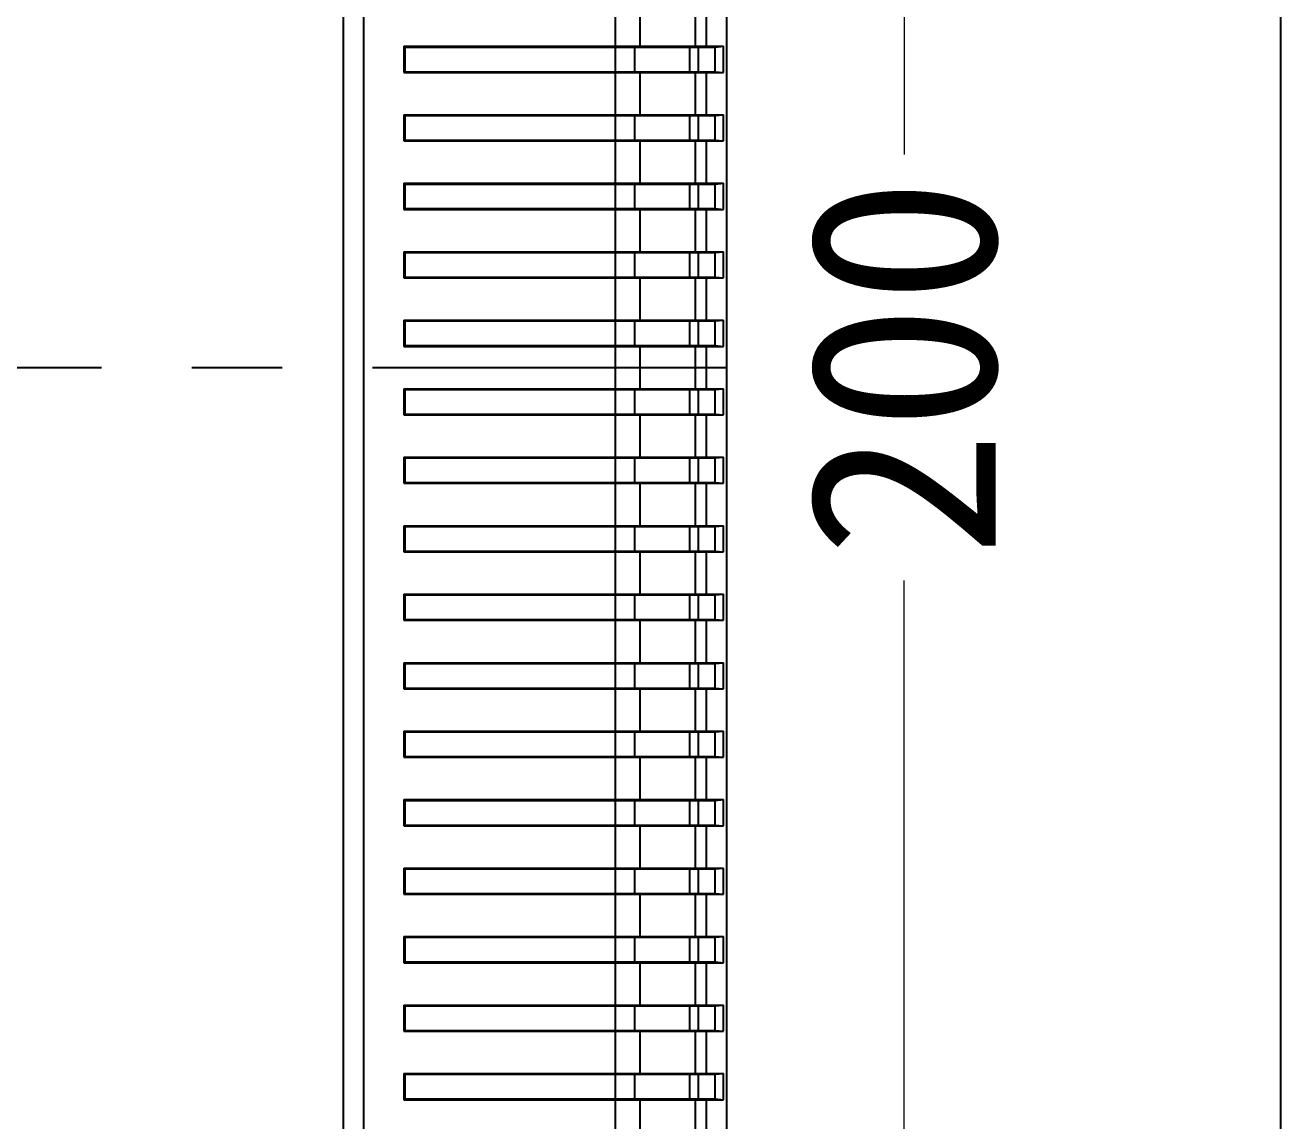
# Model space of a CAD drawing. Header units: millimetres. Extents: x 10368 to 13229, y -13270 to -11269.
# Drawn here: x 10983.7 to 11075.4, y -11515.5 to -11435.5 of the extents above; entities that cross this region are included whole.
import ezdxf

# ---------------------------------------------------------------- set-up
doc = ezdxf.new("R2010")
doc.units = ezdxf.units.MM
doc.linetypes.add('CENTER', pattern=[50.8, 31.75, -6.35, 6.35, -6.35])
doc.layers.add('dim', color=3, linetype='Continuous', lineweight=9)
doc.styles.add('FFS', font='simfang.ttf')
doc.dimstyles.new('YanXiu', dxfattribs={"dimtxt": 2.5, "dimasz": 2.2, "dimexe": 0.66, "dimexo": 0.66, "dimgap": 0.66, "dimtad": 0, "dimzin": 1, "dimdsep": 46, "dimtxsty": 'FFS', "dimcen": 0, "dimclrd": 256, "dimclre": 131, "dimclrt": 42, "dimazin": 0, "dimtfac": 1, "dimtofl": 0, "dimtmove": 0, "dimatfit": 3, "dimfxl": 0, "dimlwd": 5, "dimlwe": 5, "dimarcsym": 0})

# ---------------------------------------------------------------- blocks, each defined once
blk = doc.blocks.new('_ClosedBlank')
at = {"color": 0, "linetype": 'ByBlock', "lineweight": -2}
for p, q in [((-1, 0.1667), (0, 0)), ((-1, 0.1667), (-1, -0.1667)), ((0, 0), (-1, -0.1667))]:
    blk.add_line(p, q, dxfattribs=at)
blk = doc.blocks.new('*D37')
at = {"layer": 'Defpoints', "color": 0}
for p in [(-50.002, 894.484), (-50.192, 694.484), (-27.518, 694.484)]:
    blk.add_point(p, dxfattribs=at)
at = {"layer": 'dim', "color": 131, "lineweight": 5}
for p, q in [((-47.283, 894.484), (-24.799, 894.484)), ((-47.473, 694.484), (-24.799, 694.484))]:
    blk.add_line(p, q, dxfattribs=at)
at = {"layer": 'dim', "lineweight": 5}
for p, q in [((-27.518, 883.604), (-27.518, 810.031)), ((-27.518, 705.364), (-27.518, 778.937))]:
    blk.add_line(p, q, dxfattribs=at)
at = {"layer": 'dim', "lineweight": 5, "xscale": 10.88, "yscale": 10.88, "zscale": 10.88}
for p, rotation in [((-27.518, 894.484), 90), ((-27.518, 694.484), 270)]:
    blk.add_blockref('_ClosedBlank', p, dxfattribs=dict(at, rotation=rotation))
at = {"layer": 'dim', "color": 42, "insert": (-27.518, 794.484), "char_height": 13.6, "attachment_point": 5, "rotation": 90, "style": 'FFS'}
blk.add_mtext('200', dxfattribs=at)
blk = doc.blocks.new('u58')
at = {"color": 7, "linetype": 'Continuous'}
for p, q in [((-40.502, 937.658), (-40.502, 680.655)), ((-68.502, 927.557), (-68.502, 690.757)), ((-67.002, 927.609), (-67.002, 690.704)), ((-48.608, 720.704), (-48.608, 897.609)), ((-46.81, 832.609), (-46.81, 835.704)), ((-42.752, 832.609), (-42.752, 835.704)), ((-41.953, 832.609), (-41.953, 835.704)), ((-64.054, 832.609), (-64.054, 830.704)), ((-64.054, 832.609), (-64.002, 832.557)), ((-64.054, 832.609), (-42.752, 832.609)), ((-64.002, 832.557), (-64.002, 830.757)), ((-64.002, 832.557), (-41.32, 832.557)), ((-46.81, 832.609), (-47.225, 832.557)), ((-47.225, 832.557), (-47.225, 830.757)), ((-42.752, 832.609), (-43.167, 832.557)), ((-43.167, 830.757), (-43.167, 832.557)), ((-42.752, 832.609), (-41.952, 832.609)), ((-41.953, 832.609), (-42.551, 832.557)), ((-42.551, 830.757), (-42.551, 832.557)), ((-41.953, 832.609), (-40.72, 832.609)), ((-41.32, 832.557), (-40.72, 832.609)), ((-41.32, 830.757), (-41.32, 832.557)), ((-40.72, 830.704), (-40.72, 832.609)), ((-64.002, 830.757), (-64.054, 830.704)), ((-64.054, 830.704), (-42.752, 830.704)), ((-64.002, 830.757), (-41.32, 830.757)), ((-47.225, 830.757), (-46.81, 830.704)), ((-46.81, 827.609), (-46.81, 830.704)), ((-43.167, 830.757), (-42.752, 830.704)), ((-42.752, 827.609), (-42.752, 830.704)), ((-42.752, 830.704), (-41.952, 830.704)), ((-42.551, 830.757), (-41.953, 830.704)), ((-41.953, 827.609), (-41.953, 830.704)), ((-41.953, 830.704), (-40.72, 830.704)), ((-41.32, 830.757), (-40.72, 830.704)), ((-64.054, 827.609), (-64.054, 825.704)), ((-64.054, 827.609), (-64.002, 827.557)), ((-64.054, 827.609), (-42.752, 827.609)), ((-64.002, 827.557), (-64.002, 825.757)), ((-64.002, 827.557), (-41.32, 827.557)), ((-46.81, 827.609), (-47.225, 827.557)), ((-47.225, 827.557), (-47.225, 825.757)), ((-42.752, 827.609), (-43.167, 827.557)), ((-43.167, 825.757), (-43.167, 827.557)), ((-42.752, 827.609), (-41.952, 827.609)), ((-41.953, 827.609), (-42.551, 827.557)), ((-42.551, 825.757), (-42.551, 827.557)), ((-41.953, 827.609), (-40.72, 827.609)), ((-41.32, 827.557), (-40.72, 827.609)), ((-41.32, 825.757), (-41.32, 827.557)), ((-40.72, 825.704), (-40.72, 827.609)), ((-64.002, 825.757), (-64.054, 825.704)), ((-64.054, 825.704), (-42.752, 825.704)), ((-64.002, 825.757), (-41.32, 825.757)), ((-47.225, 825.757), (-46.81, 825.704)), ((-46.81, 822.609), (-46.81, 825.704)), ((-43.167, 825.757), (-42.752, 825.704)), ((-42.752, 822.609), (-42.752, 825.704)), ((-42.752, 825.704), (-41.952, 825.704)), ((-42.551, 825.757), (-41.953, 825.704)), ((-41.953, 822.609), (-41.953, 825.704)), ((-41.953, 825.704), (-40.72, 825.704)), ((-41.32, 825.757), (-40.72, 825.704)), ((-64.054, 822.609), (-64.054, 820.704)), ((-64.054, 822.609), (-64.002, 822.557)), ((-64.054, 822.609), (-42.752, 822.609)), ((-64.002, 822.557), (-64.002, 820.757)), ((-64.002, 822.557), (-41.32, 822.557)), ((-46.81, 822.609), (-47.225, 822.557)), ((-47.225, 822.557), (-47.225, 820.757)), ((-42.752, 822.609), (-43.167, 822.557)), ((-43.167, 820.757), (-43.167, 822.557)), ((-42.752, 822.609), (-41.952, 822.609)), ((-41.953, 822.609), (-42.551, 822.557)), ((-42.551, 820.757), (-42.551, 822.557)), ((-41.953, 822.609), (-40.72, 822.609)), ((-41.32, 822.557), (-40.72, 822.609)), ((-41.32, 820.757), (-41.32, 822.557)), ((-40.72, 820.704), (-40.72, 822.609)), ((-64.002, 820.757), (-64.054, 820.704)), ((-64.054, 820.704), (-42.752, 820.704)), ((-64.002, 820.757), (-41.32, 820.757)), ((-47.225, 820.757), (-46.81, 820.704)), ((-46.81, 817.609), (-46.81, 820.704)), ((-43.167, 820.757), (-42.752, 820.704)), ((-42.752, 817.609), (-42.752, 820.704)), ((-42.752, 820.704), (-41.952, 820.704)), ((-42.551, 820.757), (-41.953, 820.704)), ((-41.953, 817.609), (-41.953, 820.704)), ((-41.953, 820.704), (-40.72, 820.704)), ((-41.32, 820.757), (-40.72, 820.704)), ((-64.054, 817.609), (-64.054, 815.704)), ((-64.054, 817.609), (-64.002, 817.557)), ((-64.054, 817.609), (-42.752, 817.609)), ((-64.002, 817.557), (-64.002, 815.757)), ((-64.002, 817.557), (-41.32, 817.557)), ((-46.81, 817.609), (-47.225, 817.557)), ((-47.225, 817.557), (-47.225, 815.757)), ((-42.752, 817.609), (-43.167, 817.557)), ((-43.167, 815.757), (-43.167, 817.557)), ((-42.752, 817.609), (-41.952, 817.609)), ((-41.953, 817.609), (-42.551, 817.557)), ((-42.551, 815.757), (-42.551, 817.557)), ((-41.953, 817.609), (-40.72, 817.609)), ((-41.32, 817.557), (-40.72, 817.609)), ((-41.32, 815.757), (-41.32, 817.557)), ((-40.72, 815.704), (-40.72, 817.609)), ((-64.002, 815.757), (-64.054, 815.704)), ((-64.054, 815.704), (-42.752, 815.704)), ((-64.002, 815.757), (-41.32, 815.757)), ((-47.225, 815.757), (-46.81, 815.704)), ((-46.81, 812.609), (-46.81, 815.704)), ((-43.167, 815.757), (-42.752, 815.704)), ((-42.752, 812.609), (-42.752, 815.704)), ((-42.752, 815.704), (-41.952, 815.704)), ((-42.551, 815.757), (-41.953, 815.704)), ((-41.953, 812.609), (-41.953, 815.704)), ((-41.953, 815.704), (-40.72, 815.704)), ((-41.32, 815.757), (-40.72, 815.704)), ((-64.054, 812.609), (-64.054, 810.704)), ((-64.054, 812.609), (-64.002, 812.557)), ((-64.054, 812.609), (-42.752, 812.609)), ((-64.002, 812.557), (-64.002, 810.757)), ((-64.002, 812.557), (-41.32, 812.557)), ((-46.81, 812.609), (-47.225, 812.557)), ((-47.225, 812.557), (-47.225, 810.757)), ((-42.752, 812.609), (-43.167, 812.557)), ((-43.167, 810.757), (-43.167, 812.557)), ((-42.752, 812.609), (-41.952, 812.609)), ((-41.953, 812.609), (-42.551, 812.557)), ((-42.551, 810.757), (-42.551, 812.557)), ((-41.953, 812.609), (-40.72, 812.609)), ((-41.32, 812.557), (-40.72, 812.609)), ((-41.32, 810.757), (-41.32, 812.557)), ((-40.72, 810.704), (-40.72, 812.609)), ((-64.002, 810.757), (-64.054, 810.704)), ((-64.054, 810.704), (-42.752, 810.704)), ((-64.002, 810.757), (-41.32, 810.757)), ((-47.225, 810.757), (-46.81, 810.704)), ((-46.81, 807.609), (-46.81, 810.704)), ((-43.167, 810.757), (-42.752, 810.704)), ((-42.752, 807.609), (-42.752, 810.704)), ((-42.752, 810.704), (-41.952, 810.704)), ((-42.551, 810.757), (-41.953, 810.704)), ((-41.953, 807.609), (-41.953, 810.704)), ((-41.953, 810.704), (-40.72, 810.704)), ((-41.32, 810.757), (-40.72, 810.704)), ((-64.054, 807.609), (-64.054, 805.704)), ((-64.054, 807.609), (-64.002, 807.557)), ((-64.054, 807.609), (-42.752, 807.609)), ((-64.002, 807.557), (-64.002, 805.757)), ((-64.002, 807.557), (-41.32, 807.557)), ((-46.81, 807.609), (-47.225, 807.557)), ((-47.225, 807.557), (-47.225, 805.757)), ((-42.752, 807.609), (-43.167, 807.557)), ((-43.167, 805.757), (-43.167, 807.557)), ((-42.752, 807.609), (-41.952, 807.609)), ((-41.953, 807.609), (-42.551, 807.557)), ((-42.551, 805.757), (-42.551, 807.557)), ((-41.953, 807.609), (-40.72, 807.609)), ((-41.32, 807.557), (-40.72, 807.609)), ((-41.32, 805.757), (-41.32, 807.557)), ((-40.72, 805.704), (-40.72, 807.609)), ((-64.002, 805.757), (-64.054, 805.704)), ((-64.054, 805.704), (-42.752, 805.704)), ((-64.002, 805.757), (-41.32, 805.757)), ((-47.225, 805.757), (-46.81, 805.704)), ((-46.81, 802.609), (-46.81, 805.704)), ((-43.167, 805.757), (-42.752, 805.704)), ((-42.752, 802.609), (-42.752, 805.704)), ((-42.752, 805.704), (-41.952, 805.704)), ((-42.551, 805.757), (-41.953, 805.704)), ((-41.953, 802.609), (-41.953, 805.704)), ((-41.953, 805.704), (-40.72, 805.704)), ((-41.32, 805.757), (-40.72, 805.704)), ((-64.054, 802.609), (-64.054, 800.704)), ((-64.054, 802.609), (-64.002, 802.557)), ((-64.054, 802.609), (-42.752, 802.609)), ((-64.002, 802.557), (-64.002, 800.757)), ((-64.002, 802.557), (-41.32, 802.557)), ((-46.81, 802.609), (-47.225, 802.557)), ((-47.225, 802.557), (-47.225, 800.757)), ((-42.752, 802.609), (-43.167, 802.557)), ((-43.167, 800.757), (-43.167, 802.557)), ((-42.752, 802.609), (-41.952, 802.609)), ((-41.953, 802.609), (-42.551, 802.557)), ((-42.551, 800.757), (-42.551, 802.557)), ((-41.953, 802.609), (-40.72, 802.609)), ((-41.32, 802.557), (-40.72, 802.609)), ((-41.32, 800.757), (-41.32, 802.557)), ((-40.72, 800.704), (-40.72, 802.609)), ((-64.002, 800.757), (-64.054, 800.704)), ((-64.054, 800.704), (-42.752, 800.704)), ((-64.002, 800.757), (-41.32, 800.757)), ((-47.225, 800.757), (-46.81, 800.704)), ((-46.81, 797.609), (-46.81, 800.704)), ((-43.167, 800.757), (-42.752, 800.704)), ((-42.752, 797.609), (-42.752, 800.704)), ((-42.752, 800.704), (-41.952, 800.704)), ((-42.551, 800.757), (-41.953, 800.704)), ((-41.953, 797.609), (-41.953, 800.704)), ((-41.953, 800.704), (-40.72, 800.704)), ((-41.32, 800.757), (-40.72, 800.704)), ((-64.054, 797.609), (-64.054, 795.704)), ((-64.054, 797.609), (-64.002, 797.557)), ((-64.054, 797.609), (-42.752, 797.609)), ((-64.002, 797.557), (-64.002, 795.757)), ((-64.002, 797.557), (-41.32, 797.557)), ((-46.81, 797.609), (-47.225, 797.557)), ((-47.225, 797.557), (-47.225, 795.757)), ((-42.752, 797.609), (-43.167, 797.557)), ((-43.167, 795.757), (-43.167, 797.557)), ((-42.752, 797.609), (-41.952, 797.609)), ((-41.953, 797.609), (-42.551, 797.557)), ((-42.551, 795.757), (-42.551, 797.557)), ((-41.953, 797.609), (-40.72, 797.609)), ((-41.32, 797.557), (-40.72, 797.609)), ((-41.32, 795.757), (-41.32, 797.557)), ((-40.72, 795.704), (-40.72, 797.609)), ((-64.002, 795.757), (-64.054, 795.704)), ((-64.054, 795.704), (-42.752, 795.704)), ((-64.002, 795.757), (-41.32, 795.757)), ((-47.225, 795.757), (-46.81, 795.704)), ((-46.81, 792.609), (-46.81, 795.704)), ((-43.167, 795.757), (-42.752, 795.704)), ((-42.752, 792.609), (-42.752, 795.704)), ((-42.752, 795.704), (-41.952, 795.704)), ((-42.551, 795.757), (-41.953, 795.704)), ((-41.953, 792.609), (-41.953, 795.704)), ((-41.953, 795.704), (-40.72, 795.704)), ((-41.32, 795.757), (-40.72, 795.704)), ((-64.054, 792.609), (-64.054, 790.704)), ((-64.054, 792.609), (-64.002, 792.557)), ((-64.054, 792.609), (-42.752, 792.609)), ((-64.002, 792.557), (-64.002, 790.757)), ((-64.002, 792.557), (-41.32, 792.557)), ((-46.81, 792.609), (-47.225, 792.557)), ((-47.225, 792.557), (-47.225, 790.757)), ((-42.752, 792.609), (-43.167, 792.557)), ((-43.167, 790.757), (-43.167, 792.557)), ((-42.752, 792.609), (-41.952, 792.609)), ((-41.953, 792.609), (-42.551, 792.557)), ((-42.551, 790.757), (-42.551, 792.557)), ((-41.953, 792.609), (-40.72, 792.609)), ((-41.32, 792.557), (-40.72, 792.609)), ((-41.32, 790.757), (-41.32, 792.557)), ((-40.72, 790.704), (-40.72, 792.609)), ((-64.002, 790.757), (-64.054, 790.704)), ((-64.054, 790.704), (-42.752, 790.704)), ((-64.002, 790.757), (-41.32, 790.757)), ((-47.225, 790.757), (-46.81, 790.704)), ((-46.81, 787.609), (-46.81, 790.704)), ((-43.167, 790.757), (-42.752, 790.704)), ((-42.752, 787.609), (-42.752, 790.704)), ((-42.752, 790.704), (-41.952, 790.704)), ((-42.551, 790.757), (-41.953, 790.704)), ((-41.953, 787.609), (-41.953, 790.704)), ((-41.953, 790.704), (-40.72, 790.704)), ((-41.32, 790.757), (-40.72, 790.704)), ((-64.054, 787.609), (-64.054, 785.704)), ((-64.054, 787.609), (-64.002, 787.557)), ((-64.054, 787.609), (-42.752, 787.609)), ((-64.002, 787.557), (-64.002, 785.757)), ((-64.002, 787.557), (-41.32, 787.557)), ((-46.81, 787.609), (-47.225, 787.557)), ((-47.225, 787.557), (-47.225, 785.757)), ((-42.752, 787.609), (-43.167, 787.557)), ((-43.167, 785.757), (-43.167, 787.557)), ((-42.752, 787.609), (-41.952, 787.609)), ((-41.953, 787.609), (-42.551, 787.557)), ((-42.551, 785.757), (-42.551, 787.557)), ((-41.953, 787.609), (-40.72, 787.609)), ((-41.32, 787.557), (-40.72, 787.609)), ((-41.32, 785.757), (-41.32, 787.557)), ((-40.72, 785.704), (-40.72, 787.609)), ((-64.002, 785.757), (-64.054, 785.704)), ((-64.054, 785.704), (-42.752, 785.704)), ((-64.002, 785.757), (-41.32, 785.757)), ((-47.225, 785.757), (-46.81, 785.704)), ((-46.81, 782.609), (-46.81, 785.704)), ((-43.167, 785.757), (-42.752, 785.704)), ((-42.752, 782.609), (-42.752, 785.704)), ((-42.752, 785.704), (-41.952, 785.704)), ((-42.551, 785.757), (-41.953, 785.704)), ((-41.953, 782.609), (-41.953, 785.704)), ((-41.953, 785.704), (-40.72, 785.704)), ((-41.32, 785.757), (-40.72, 785.704)), ((-64.054, 782.609), (-64.054, 780.704)), ((-64.054, 782.609), (-64.002, 782.557)), ((-64.054, 782.609), (-42.752, 782.609)), ((-64.002, 782.557), (-64.002, 780.757)), ((-64.002, 782.557), (-41.32, 782.557)), ((-46.81, 782.609), (-47.225, 782.557)), ((-47.225, 782.557), (-47.225, 780.757)), ((-42.752, 782.609), (-43.167, 782.557)), ((-43.167, 780.757), (-43.167, 782.557)), ((-42.752, 782.609), (-41.952, 782.609)), ((-41.953, 782.609), (-42.551, 782.557)), ((-42.551, 780.757), (-42.551, 782.557)), ((-41.953, 782.609), (-40.72, 782.609)), ((-41.32, 782.557), (-40.72, 782.609)), ((-41.32, 780.757), (-41.32, 782.557)), ((-40.72, 780.704), (-40.72, 782.609)), ((-64.002, 780.757), (-64.054, 780.704)), ((-64.054, 780.704), (-42.752, 780.704)), ((-64.002, 780.757), (-41.32, 780.757)), ((-47.225, 780.757), (-46.81, 780.704)), ((-46.81, 777.609), (-46.81, 780.704)), ((-43.167, 780.757), (-42.752, 780.704)), ((-42.752, 777.609), (-42.752, 780.704)), ((-42.752, 780.704), (-41.952, 780.704)), ((-42.551, 780.757), (-41.953, 780.704)), ((-41.953, 777.609), (-41.953, 780.704)), ((-41.953, 780.704), (-40.72, 780.704)), ((-41.32, 780.757), (-40.72, 780.704)), ((-64.054, 777.609), (-64.054, 775.704)), ((-64.054, 777.609), (-64.002, 777.557)), ((-64.054, 777.609), (-42.752, 777.609)), ((-64.002, 777.557), (-64.002, 775.757)), ((-64.002, 777.557), (-41.32, 777.557)), ((-46.81, 777.609), (-47.225, 777.557)), ((-47.225, 777.557), (-47.225, 775.757)), ((-42.752, 777.609), (-43.167, 777.557)), ((-43.167, 775.757), (-43.167, 777.557)), ((-42.752, 777.609), (-41.952, 777.609)), ((-41.953, 777.609), (-42.551, 777.557)), ((-42.551, 775.757), (-42.551, 777.557)), ((-41.953, 777.609), (-40.72, 777.609)), ((-41.32, 777.557), (-40.72, 777.609)), ((-41.32, 775.757), (-41.32, 777.557)), ((-40.72, 775.704), (-40.72, 777.609)), ((-64.002, 775.757), (-64.054, 775.704)), ((-64.054, 775.704), (-42.752, 775.704)), ((-64.002, 775.757), (-41.32, 775.757)), ((-47.225, 775.757), (-46.81, 775.704)), ((-46.81, 772.609), (-46.81, 775.704)), ((-43.167, 775.757), (-42.752, 775.704)), ((-42.752, 772.609), (-42.752, 775.704)), ((-42.752, 775.704), (-41.952, 775.704)), ((-42.551, 775.757), (-41.953, 775.704)), ((-41.953, 772.609), (-41.953, 775.704)), ((-41.953, 775.704), (-40.72, 775.704)), ((-41.32, 775.757), (-40.72, 775.704)), ((-64.054, 772.609), (-64.054, 770.704)), ((-64.054, 772.609), (-64.002, 772.557)), ((-64.054, 772.609), (-42.752, 772.609)), ((-64.002, 772.557), (-64.002, 770.757)), ((-64.002, 772.557), (-41.32, 772.557)), ((-46.81, 772.609), (-47.225, 772.557)), ((-47.225, 772.557), (-47.225, 770.757)), ((-42.752, 772.609), (-43.167, 772.557)), ((-43.167, 770.757), (-43.167, 772.557)), ((-42.752, 772.609), (-41.952, 772.609)), ((-41.953, 772.609), (-42.551, 772.557)), ((-42.551, 770.757), (-42.551, 772.557)), ((-41.953, 772.609), (-40.72, 772.609)), ((-41.32, 772.557), (-40.72, 772.609)), ((-41.32, 770.757), (-41.32, 772.557)), ((-40.72, 770.704), (-40.72, 772.609)), ((-64.002, 770.757), (-64.054, 770.704)), ((-64.054, 770.704), (-42.752, 770.704)), ((-64.002, 770.757), (-41.32, 770.757)), ((-47.225, 770.757), (-46.81, 770.704)), ((-46.81, 767.609), (-46.81, 770.704)), ((-43.167, 770.757), (-42.752, 770.704)), ((-42.752, 767.609), (-42.752, 770.704)), ((-42.752, 770.704), (-41.952, 770.704)), ((-42.551, 770.757), (-41.953, 770.704)), ((-41.953, 767.609), (-41.953, 770.704)), ((-41.953, 770.704), (-40.72, 770.704)), ((-41.32, 770.757), (-40.72, 770.704)), ((-64.054, 767.609), (-64.054, 765.704)), ((-64.054, 767.609), (-64.002, 767.557)), ((-64.054, 767.609), (-42.752, 767.609)), ((-64.002, 767.557), (-64.002, 765.757)), ((-64.002, 767.557), (-41.32, 767.557)), ((-46.81, 767.609), (-47.225, 767.557)), ((-47.225, 767.557), (-47.225, 765.757)), ((-42.752, 767.609), (-43.167, 767.557)), ((-43.167, 765.757), (-43.167, 767.557)), ((-42.752, 767.609), (-41.952, 767.609)), ((-41.953, 767.609), (-42.551, 767.557)), ((-42.551, 765.757), (-42.551, 767.557)), ((-41.953, 767.609), (-40.72, 767.609)), ((-41.32, 767.557), (-40.72, 767.609)), ((-41.32, 765.757), (-41.32, 767.557)), ((-40.72, 765.704), (-40.72, 767.609)), ((-64.002, 765.757), (-64.054, 765.704)), ((-64.054, 765.704), (-42.752, 765.704)), ((-64.002, 765.757), (-41.32, 765.757)), ((-47.225, 765.757), (-46.81, 765.704)), ((-46.81, 762.609), (-46.81, 765.704)), ((-43.167, 765.757), (-42.752, 765.704)), ((-42.752, 762.609), (-42.752, 765.704)), ((-42.752, 765.704), (-41.952, 765.704)), ((-42.551, 765.757), (-41.953, 765.704)), ((-41.953, 762.609), (-41.953, 765.704)), ((-41.953, 765.704), (-40.72, 765.704)), ((-41.32, 765.757), (-40.72, 765.704)), ((-64.054, 762.609), (-64.054, 760.704)), ((-64.054, 762.609), (-64.002, 762.557)), ((-64.054, 762.609), (-42.752, 762.609)), ((-64.002, 762.557), (-64.002, 760.757)), ((-64.002, 762.557), (-41.32, 762.557)), ((-46.81, 762.609), (-47.225, 762.557)), ((-47.225, 762.557), (-47.225, 760.757)), ((-42.752, 762.609), (-43.167, 762.557)), ((-43.167, 760.757), (-43.167, 762.557)), ((-42.752, 762.609), (-41.952, 762.609)), ((-41.953, 762.609), (-42.551, 762.557)), ((-42.551, 760.757), (-42.551, 762.557)), ((-41.953, 762.609), (-40.72, 762.609)), ((-41.32, 762.557), (-40.72, 762.609)), ((-41.32, 760.757), (-41.32, 762.557)), ((-40.72, 760.704), (-40.72, 762.609)), ((-64.002, 760.757), (-64.054, 760.704)), ((-64.054, 760.704), (-42.752, 760.704)), ((-64.002, 760.757), (-41.32, 760.757)), ((-47.225, 760.757), (-46.81, 760.704)), ((-46.81, 757.609), (-46.81, 760.704)), ((-43.167, 760.757), (-42.752, 760.704)), ((-42.752, 757.609), (-42.752, 760.704)), ((-42.752, 760.704), (-41.952, 760.704)), ((-42.551, 760.757), (-41.953, 760.704)), ((-41.953, 757.609), (-41.953, 760.704)), ((-41.953, 760.704), (-40.72, 760.704)), ((-41.32, 760.757), (-40.72, 760.704)), ((-64.054, 757.609), (-64.054, 755.704)), ((-64.054, 757.609), (-64.002, 757.557)), ((-64.054, 757.609), (-42.752, 757.609)), ((-64.002, 757.557), (-64.002, 755.757)), ((-64.002, 757.557), (-41.32, 757.557)), ((-46.81, 757.609), (-47.225, 757.557)), ((-47.225, 757.557), (-47.225, 755.757)), ((-42.752, 757.609), (-43.167, 757.557)), ((-43.167, 755.757), (-43.167, 757.557)), ((-42.752, 757.609), (-41.952, 757.609)), ((-41.953, 757.609), (-42.551, 757.557)), ((-42.551, 755.757), (-42.551, 757.557)), ((-41.953, 757.609), (-40.72, 757.609)), ((-41.32, 757.557), (-40.72, 757.609)), ((-41.32, 755.757), (-41.32, 757.557)), ((-40.72, 755.704), (-40.72, 757.609)), ((-64.002, 755.757), (-64.054, 755.704)), ((-64.054, 755.704), (-42.752, 755.704)), ((-64.002, 755.757), (-41.32, 755.757)), ((-47.225, 755.757), (-46.81, 755.704)), ((-46.81, 752.609), (-46.81, 755.704)), ((-43.167, 755.757), (-42.752, 755.704)), ((-42.752, 752.609), (-42.752, 755.704)), ((-42.752, 755.704), (-41.952, 755.704)), ((-42.551, 755.757), (-41.953, 755.704)), ((-41.953, 752.609), (-41.953, 755.704)), ((-41.953, 755.704), (-40.72, 755.704)), ((-41.32, 755.757), (-40.72, 755.704))]:
    blk.add_line(p, q, dxfattribs=at)
at = {"color": 1, "linetype": 'CENTER', "ltscale": 1.04}
blk.add_line((-330.502, 809.157), (-40.502, 809.157), dxfattribs=at)
at = {"layer": 'Defpoints', "color": 2}
for points in [[(0, 1000.236), (-707.31, 1000.236), (-707.31, 0), (0, 0)], [(0, 1000.236), (707.31, 1000.236), (707.31, 0), (0, 0)]]:
    blk.add_lwpolyline(points, close=True, dxfattribs=at)
at = {"layer": 'dim'}
dim = blk.add_linear_dim(base=(-27.518, 709.157), p1=(-50.002, 909.157), p2=(-50.192, 709.157), angle=90, dimstyle='YanXiu', override={"dimscale": 1.7, "dimtxt": 8, "dimasz": 6.4, "dimexe": 1.5992, "dimexo": 1.5992, "dimgap": 1.5992, "dimzin": 8, "dimblk": 'ClosedBlank', "dimldrblk": 'ClosedBlank'}, dxfattribs=at)
dim.commit()
dim.dimension.update_dxf_attribs({"geometry": '*D37', "text_midpoint": (-27.518, 809.157), "insert": (0, 14.673)})

msp = doc.modelspace()

# ---------------------------------------------------------------- block references
msp.add_blockref('u58', (11075.411, -12269.61))

doc.saveas('drawing.dxf')
